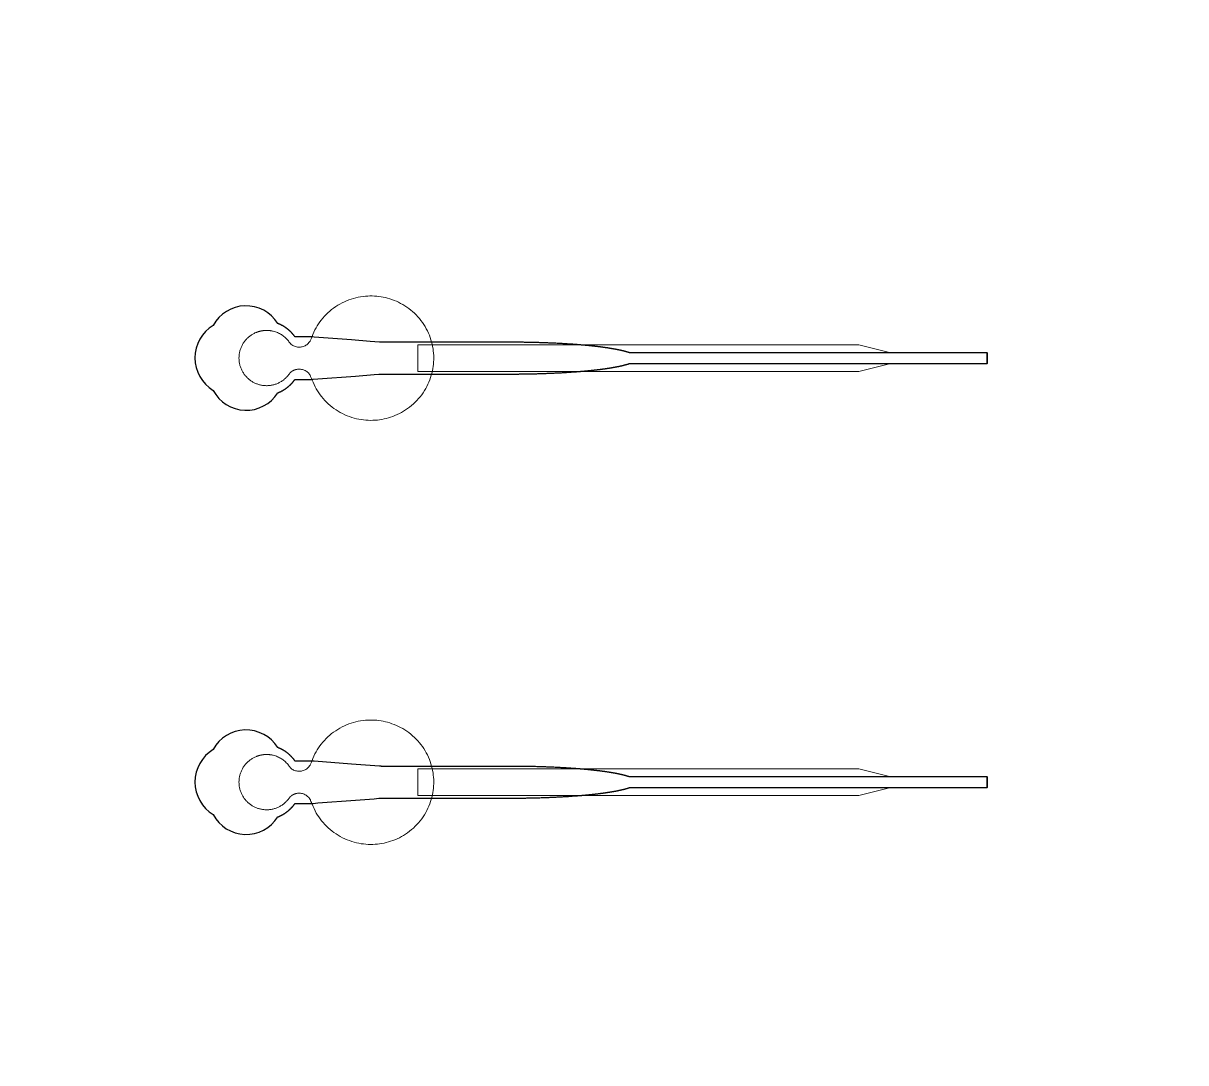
# Model space of a CAD drawing. Header units: inches. Extents: x -52997 to 52003, y -52254 to 52746.
# Drawn here: x -16400 to -10919, y -1513 to 3389 of the extents above; entities that cross this region are included whole.
import ezdxf

# ---------------------------------------------------------------- set-up
doc = ezdxf.new("R2010")
doc.units = ezdxf.units.IN
doc.header["$MEASUREMENT"] = 0
doc.layers.add('1', color=1, linetype='Continuous')
doc.layers.add('2', color=140, linetype='Continuous', lineweight=0)
doc.layers.add('3', color=90, linetype='Continuous', lineweight=0)

msp = doc.modelspace()

# ---------------------------------------------------------------- linework, layer by layer
at = {"layer": '1'}
for points in [[(-16283.4, -47485.7), (0, -47485.7), (16283.4, -47485.7, 5.999107)], [(-16250, -47285.7), (0, -47285.7), (16250, -47285.7, 5.986812)], [(-13685.8, -45485.7), (0, -45485.7), (13685.8, -45485.7, 6.794322)], [(-15200.3, 1646.4), (-15199.9, 1646.6), (-15199.1, 1646.9), (-15198.2, 1647.2), (-15197.4, 1647.6), (-15196.5, 1647.9), (-15195.7, 1648.2), (-15194.8, 1648.6), (-15194, 1649), (-15193.1, 1649.3), (-15192.3, 1649.7), (-15191.4, 1650.1), (-15190.6, 1650.5), (-15189.7, 1650.9), (-15188.9, 1651.3), (-15188, 1651.7), (-15187.2, 1652.1), (-15186.3, 1652.5), (-15185.4, 1652.9), (-15184.6, 1653.4), (-15183.7, 1653.8), (-15182.9, 1654.2), (-15182, 1654.7), (-15181.1, 1655.1), (-15180.3, 1655.6), (-15179.4, 1656.1), (-15178.6, 1656.5), (-15177.7, 1657), (-15176.9, 1657.5), (-15176, 1658), (-15175.2, 1658.5), (-15174.3, 1659), (-15173.4, 1659.5), (-15172.6, 1660), (-15171.7, 1660.5), (-15170.9, 1661), (-15170.1, 1661.6), (-15169.2, 1662.1), (-15168.4, 1662.7), (-15167.5, 1663.2), (-15166.7, 1663.8), (-15165.8, 1664.3), (-15165, 1664.9), (-15164.2, 1665.4), (-15163.3, 1666), (-15162.5, 1666.6), (-15161.7, 1667.2), (-15160.8, 1667.8), (-15160, 1668.4), (-15159.2, 1669), (-15158.4, 1669.6), (-15157.6, 1670.2), (-15156.7, 1670.8), (-15155.9, 1671.4), (-15155.1, 1672), (-15154.3, 1672.7), (-15153.5, 1673.3), (-15152.7, 1673.9), (-15151.9, 1674.6), (-15151.1, 1675.2), (-15150.3, 1675.9), (-15149.6, 1676.5), (-15148.8, 1677.2), (-15148, 1677.8), (-15147.2, 1678.5), (-15146.5, 1679.2), (-15145.7, 1679.9), (-15144.9, 1680.5), (-15144.2, 1681.2), (-15143.4, 1681.9), (-15142.7, 1682.6), (-15141.9, 1683.3), (-15141.2, 1684), (-15140.5, 1684.7), (-15139.7, 1685.4), (-15139, 1686.1), (-15138.3, 1686.8), (-15137.6, 1687.5), (-15136.9, 1688.3), (-15136.2, 1689), (-15135.5, 1689.7), (-15134.8, 1690.4), (-15134.1, 1691.2), (-15133.4, 1691.9), (-15132.7, 1692.6), (-15132, 1693.4), (-15131.4, 1694.1), (-15130.7, 1694.8), (-15130.1, 1695.6), (-15129.4, 1696.3), (-15128.8, 1697.1), (-15128.1, 1697.8), (-15127.5, 1698.6), (-15126.9, 1699.3), (-15126.2, 1700.1), (-15125.6, 1700.9), (-15125, 1701.6), (-15124.4, 1702.4), (-15123.8, 1703.1), (-15123.2, 1703.9), (-15122.6, 1704.7), (-15122.1, 1705.4), (-15121.5, 1706.2), (-15120.9, 1707), (-15120.4, 1707.7), (-15119.8, 1708.5), (-15119.3, 1709.3), (-15118.7, 1710), (-15075.1, 1710), (-15053.3, 1710), (-15042.4, 1710), (-15039.7, 1710), (-15038.4, 1710), (-15038.3, 1710), (-15038.3, 1710), (-15038.3, 1710), (-15038.3, 1710), (-15038.3, 1710.1), (-15038.2, 1710.1), (-15037.8, 1710.1), (-15037.1, 1710.1), (-15035.8, 1710.2), (-15033, 1710.5), (-15010.9, 1712.1), (-14834.3, 1725.7), (-14746, 1732.5), (-14723.9, 1734.2), (-14712.8, 1735), (-14712.5, 1735), (-14712.4, 1735), (-14712.4, 1735), (-14712.3, 1735), (-14712.2, 1735), (-14711.8, 1735), (-14451.4, 1735), (-14445.1, 1735), (-14432.5, 1735), (-14332, 1735), (-14131, 1735), (-14118.4, 1735), (-14112.1, 1735), (-14109, 1735), (-14107.4, 1735), (-14107, 1735), (-14106.8, 1735), (-14106.7, 1735), (-14106.7, 1735), (-14106.7, 1735), (-14106.6, 1735), (-14106.1, 1735), (-14101.5, 1735.1), (-14096.9, 1735.1), (-14092.3, 1735.1), (-14087.6, 1735.1), (-14083, 1735.1), (-14078.3, 1735.1), (-14073.7, 1735.2), (-14069, 1735.2), (-14064.3, 1735.2), (-14059.6, 1735.3), (-14054.9, 1735.3), (-14050.1, 1735.4), (-14045.4, 1735.4), (-14040.7, 1735.5), (-14035.9, 1735.6), (-14031.2, 1735.6), (-14026.4, 1735.7), (-14021.6, 1735.8), (-14016.8, 1735.9), (-14012, 1736), (-14007.2, 1736.1), (-14002.4, 1736.2), (-13997.6, 1736.3), (-13992.8, 1736.4), (-13988, 1736.5), (-13983.2, 1736.7), (-13978.4, 1736.8), (-13973.5, 1736.9), (-13968.7, 1737.1), (-13963.9, 1737.2), (-13959, 1737.4), (-13954.2, 1737.5), (-13949.4, 1737.7), (-13944.6, 1737.8), (-13939.7, 1738), (-13934.9, 1738.2), (-13930.1, 1738.4), (-13925.2, 1738.6), (-13920.4, 1738.8), (-13915.6, 1739), (-13910.8, 1739.2), (-13906, 1739.4), (-13901.2, 1739.6), (-13896.4, 1739.8), (-13891.6, 1740), (-13886.8, 1740.3), (-13882, 1740.5), (-13877.2, 1740.7), (-13872.5, 1741), (-13867.7, 1741.3), (-13863, 1741.5), (-13858.3, 1741.8), (-13853.5, 1742), (-13848.8, 1742.3), (-13844.1, 1742.6), (-13839.5, 1742.9), (-13834.8, 1743.2), (-13830.1, 1743.5), (-13825.5, 1743.8), (-13820.9, 1744.1), (-13816.3, 1744.4), (-13811.7, 1744.7), (-13807.1, 1745.1), (-13804.8, 1745.2), (-13802.6, 1745.4), (-13800.3, 1745.6), (-13798, 1745.7), (-13795.8, 1745.9), (-13793.5, 1746.1), (-13791.2, 1746.2), (-13789, 1746.4), (-13786.8, 1746.6), (-13784.5, 1746.8), (-13782.3, 1747), (-13780.1, 1747.1), (-13777.8, 1747.3), (-13775.6, 1747.5), (-13773.4, 1747.7), (-13771.2, 1747.9), (-13769, 1748.1), (-13766.8, 1748.2), (-13764.6, 1748.4), (-13762.5, 1748.6), (-13760.3, 1748.8), (-13758.1, 1749), (-13756, 1749.2), (-13753.8, 1749.4), (-13751.6, 1749.6), (-13749.5, 1749.8), (-13747.4, 1750), (-13745.2, 1750.2), (-13743.1, 1750.4), (-13741, 1750.6), (-13738.9, 1750.8), (-13736.8, 1751), (-13734.7, 1751.2), (-13732.6, 1751.4), (-13730.5, 1751.6), (-13728.4, 1751.8), (-13726.4, 1752), (-13724.3, 1752.3), (-13722.2, 1752.5), (-13720.2, 1752.7), (-13718.1, 1752.9), (-13716.1, 1753.1), (-13714.1, 1753.3), (-13712.1, 1753.6), (-13710, 1753.8), (-13708, 1754), (-13706, 1754.2), (-13704.1, 1754.4), (-13702.1, 1754.7), (-13700.1, 1754.9), (-13698.1, 1755.1), (-13696.2, 1755.3), (-13694.2, 1755.6), (-13692.3, 1755.8), (-13690.4, 1756), (-13688.4, 1756.3), (-13686.5, 1756.5), (-13684.6, 1756.7), (-13682.7, 1757), (-13680.8, 1757.2), (-13678.9, 1757.5), (-13677.1, 1757.7), (-13675.2, 1757.9), (-13673.3, 1758.2), (-13671.5, 1758.4), (-13669.7, 1758.7), (-13667.8, 1758.9), (-13666, 1759.1), (-13664.2, 1759.4), (-13662.4, 1759.6), (-13660.6, 1759.9), (-13658.8, 1760.1), (-13657, 1760.4), (-13655.3, 1760.6), (-13653.5, 1760.9), (-13651.8, 1761.1), (-13650, 1761.4), (-13648.3, 1761.7), (-13646.6, 1761.9), (-13644.9, 1762.2), (-13643.2, 1762.4), (-13641.5, 1762.7), (-13639.8, 1762.9), (-13638.1, 1763.2), (-13636.5, 1763.5), (-13634.8, 1763.7), (-13633.2, 1764), (-13631.5, 1764.2), (-13629.9, 1764.5), (-13628.3, 1764.8), (-13626.7, 1765), (-13625.1, 1765.3), (-13623.5, 1765.6), (-13621.9, 1765.8), (-13620.4, 1766.1), (-13618.8, 1766.4), (-13617.3, 1766.7), (-13615.7, 1766.9), (-13614.2, 1767.2), (-13612.7, 1767.5), (-13611.2, 1767.7), (-13609.7, 1768), (-13608.2, 1768.3), (-13606.8, 1768.6), (-13605.3, 1768.8), (-13603.9, 1769.1), (-13602.4, 1769.4), (-13601, 1769.7), (-13599.6, 1770), (-13598.2, 1770.2), (-13596.8, 1770.5), (-13595.4, 1770.8), (-13594, 1771.1), (-13592.6, 1771.4), (-13591.3, 1771.6), (-13589.9, 1771.9), (-13588.6, 1772.2), (-13587.3, 1772.5), (-13586, 1772.8), (-13584.7, 1773.1), (-13583.4, 1773.4), (-13582.1, 1773.6), (-13580.8, 1773.9), (-13579.6, 1774.2), (-13578.3, 1774.5), (-13577.1, 1774.8), (-13575.9, 1775.1), (-13574.6, 1775.4), (-13573.4, 1775.7), (-13572.2, 1776), (-13571.1, 1776.2), (-13569.9, 1776.5), (-13568.7, 1776.8), (-13567.6, 1777.1), (-13566.4, 1777.4), (-13565.3, 1777.7), (-13564.2, 1778), (-13563.1, 1778.3), (-13562, 1778.6), (-13560.9, 1778.9), (-13559.9, 1779.2), (-13558.8, 1779.5), (-13557.7, 1779.8), (-13556.7, 1780.1), (-13555.7, 1780.4), (-13554.7, 1780.7), (-13553.7, 1781), (-13552.7, 1781.2), (-13551.7, 1781.5), (-13550.7, 1781.8), (-13549.7, 1782.1), (-13548.8, 1782.4), (-13547.9, 1782.7), (-13546.9, 1783), (-13546, 1783.3), (-13545.1, 1783.6), (-13544.2, 1783.9), (-13543.3, 1784.2), (-13542.5, 1784.5), (-13541, 1785), (-11855.4, 1784.8), (-11855.4, 1835), (-13541, 1835), (-13541.2, 1835.1), (-13542.1, 1835.4), (-13543, 1835.8), (-13543.9, 1836.1), (-13544.8, 1836.4), (-13545.7, 1836.7), (-13546.6, 1837), (-13547.5, 1837.3), (-13548.4, 1837.6), (-13549.4, 1837.8), (-13550.4, 1838.1), (-13551.3, 1838.4), (-13552.3, 1838.7), (-13553.3, 1839), (-13554.3, 1839.3), (-13555.3, 1839.6), (-13556.3, 1839.9), (-13557.4, 1840.2), (-13558.4, 1840.5), (-13559.5, 1840.8), (-13560.6, 1841.1), (-13561.7, 1841.4), (-13562.7, 1841.7), (-13563.8, 1842), (-13565, 1842.3), (-13566.1, 1842.6), (-13567.2, 1842.9), (-13568.4, 1843.2), (-13569.5, 1843.5), (-13570.7, 1843.8), (-13571.9, 1844.1), (-13573.1, 1844.4), (-13574.3, 1844.6), (-13575.5, 1844.9), (-13576.7, 1845.2), (-13578, 1845.5), (-13579.2, 1845.8), (-13580.5, 1846.1), (-13581.7, 1846.4), (-13583, 1846.7), (-13584.3, 1847), (-13585.6, 1847.2), (-13586.9, 1847.5), (-13588.2, 1847.8), (-13589.6, 1848.1), (-13590.9, 1848.4), (-13592.3, 1848.7), (-13593.6, 1848.9), (-13595, 1849.2), (-13596.4, 1849.5), (-13597.8, 1849.8), (-13599.2, 1850.1), (-13600.6, 1850.3), (-13602.1, 1850.6), (-13603.5, 1850.9), (-13604.9, 1851.2), (-13606.4, 1851.5), (-13607.9, 1851.7), (-13609.4, 1852), (-13610.9, 1852.3), (-13612.4, 1852.6), (-13613.9, 1852.8), (-13615.4, 1853.1), (-13616.9, 1853.4), (-13618.5, 1853.7), (-13620, 1853.9), (-13621.6, 1854.2), (-13623.2, 1854.5), (-13624.7, 1854.7), (-13626.3, 1855), (-13627.9, 1855.3), (-13629.5, 1855.5), (-13631.2, 1855.8), (-13632.8, 1856.1), (-13634.4, 1856.3), (-13636.1, 1856.6), (-13637.8, 1856.8), (-13639.4, 1857.1), (-13641.1, 1857.4), (-13642.8, 1857.6), (-13644.5, 1857.9), (-13646.2, 1858.1), (-13647.9, 1858.4), (-13649.7, 1858.6), (-13651.4, 1858.9), (-13653.1, 1859.2), (-13654.9, 1859.4), (-13656.7, 1859.7), (-13658.4, 1859.9), (-13660.2, 1860.2), (-13662, 1860.4), (-13663.8, 1860.7), (-13665.6, 1860.9), (-13667.5, 1861.1), (-13669.3, 1861.4), (-13671.1, 1861.6), (-13673, 1861.9), (-13674.8, 1862.1), (-13676.7, 1862.4), (-13678.6, 1862.6), (-13680.4, 1862.8), (-13682.3, 1863.1), (-13684.2, 1863.3), (-13686.1, 1863.5), (-13688, 1863.8), (-13690, 1864), (-13691.9, 1864.2), (-13693.8, 1864.5), (-13695.8, 1864.7), (-13697.7, 1864.9), (-13699.7, 1865.2), (-13701.7, 1865.4), (-13703.7, 1865.6), (-13705.6, 1865.8), (-13707.6, 1866.1), (-13709.6, 1866.3), (-13711.6, 1866.5), (-13713.7, 1866.7), (-13715.7, 1866.9), (-13717.7, 1867.2), (-13719.8, 1867.4), (-13721.8, 1867.6), (-13723.9, 1867.8), (-13725.9, 1868), (-13728, 1868.2), (-13730.1, 1868.4), (-13732.1, 1868.6), (-13734.2, 1868.9), (-13736.3, 1869.1), (-13738.4, 1869.3), (-13740.5, 1869.5), (-13742.6, 1869.7), (-13744.8, 1869.9), (-13746.9, 1870.1), (-13749, 1870.3), (-13751.2, 1870.5), (-13753.3, 1870.7), (-13755.5, 1870.9), (-13757.6, 1871.1), (-13759.8, 1871.2), (-13761.9, 1871.4), (-13764.1, 1871.6), (-13766.3, 1871.8), (-13768.5, 1872), (-13770.7, 1872.2), (-13772.9, 1872.4), (-13775.1, 1872.6), (-13777.3, 1872.7), (-13779.5, 1872.9), (-13781.7, 1873.1), (-13784, 1873.3), (-13786.2, 1873.5), (-13788.4, 1873.6), (-13790.7, 1873.8), (-13792.9, 1874), (-13795.2, 1874.2), (-13797.4, 1874.3), (-13799.7, 1874.5), (-13801.9, 1874.7), (-13804.2, 1874.8), (-13808.8, 1875.2), (-13813.3, 1875.5), (-13817.9, 1875.8), (-13822.5, 1876.1), (-13827.1, 1876.4), (-13831.8, 1876.7), (-13836.4, 1877), (-13841.1, 1877.3), (-13845.7, 1877.6), (-13850.4, 1877.9), (-13855.1, 1878.1), (-13859.8, 1878.4), (-13864.5, 1878.7), (-13869.3, 1878.9), (-13874, 1879.2), (-13878.7, 1879.4), (-13883.5, 1879.7), (-13888.3, 1879.9), (-13893, 1880.1), (-13897.8, 1880.4), (-13902.6, 1880.6), (-13907.4, 1880.8), (-13912.2, 1881), (-13917, 1881.2), (-13921.8, 1881.4), (-13926.6, 1881.6), (-13931.4, 1881.8), (-13936.2, 1882), (-13941, 1882.1), (-13945.8, 1882.3), (-13950.6, 1882.5), (-13955.4, 1882.6), (-13960.2, 1882.8), (-13965, 1882.9), (-13969.8, 1883.1), (-13974.6, 1883.2), (-13979.4, 1883.3), (-13984.2, 1883.5), (-13989, 1883.6), (-13993.8, 1883.7), (-13998.6, 1883.8), (-14003.4, 1883.9), (-14008.2, 1884), (-14012.9, 1884.1), (-14017.7, 1884.2), (-14022.4, 1884.3), (-14027.2, 1884.4), (-14031.9, 1884.5), (-14036.6, 1884.5), (-14041.4, 1884.6), (-14046.1, 1884.7), (-14050.8, 1884.7), (-14055.5, 1884.8), (-14060.2, 1884.8), (-14064.8, 1884.9), (-14069.5, 1884.9), (-14074.1, 1884.9), (-14078.8, 1885), (-14083.4, 1885), (-14088, 1885), (-14092.6, 1885), (-14094.9, 1885), (-14095.5, 1885), (-14095.7, 1885), (-14095.9, 1885), (-14096.1, 1885), (-14097.7, 1885), (-14104, 1885), (-14116.8, 1885), (-14167.8, 1885), (-14371.7, 1885), (-14422.7, 1885), (-14448.2, 1885), (-14454.6, 1885), (-14456.2, 1885), (-14711.9, 1885), (-14712.3, 1885), (-14712.4, 1885), (-14712.4, 1885), (-14712.4, 1885), (-14712.5, 1885), (-14712.9, 1885.1), (-14714.3, 1885.2), (-14719.8, 1885.6), (-14763.9, 1889), (-14852.3, 1895.8), (-15028.9, 1909.3), (-15034.4, 1909.8), (-15037.2, 1910), (-15037.9, 1910), (-15038.2, 1910), (-15038.3, 1910), (-15038.3, 1910), (-15038.3, 1910), (-15038.3, 1910), (-15038.3, 1910), (-15038.4, 1910), (-15038.7, 1910), (-15041.4, 1910), (-15046.9, 1910), (-15057.8, 1910), (-15079.6, 1910), (-15101.4, 1910), (-15112.3, 1910), (-15117.7, 1910), (-15118.4, 1910), (-15118.6, 1910), (-15118.6, 1910), (-15118.7, 1910), (-15118.7, 1910), (-15118.7, 1910), (-15118.7, 1910.1), (-15119.1, 1910.6), (-15119.9, 1911.8), (-15120.7, 1912.9), (-15121.6, 1914), (-15122.4, 1915.1), (-15123.2, 1916.2), (-15124.1, 1917.4), (-15125, 1918.5), (-15125.9, 1919.6), (-15126.8, 1920.7), (-15127.7, 1921.8), (-15128.6, 1922.9), (-15129.6, 1924), (-15130.5, 1925.1), (-15131.5, 1926.2), (-15132.4, 1927.3), (-15133.4, 1928.3), (-15134.4, 1929.4), (-15135.5, 1930.5), (-15136.5, 1931.6), (-15137.5, 1932.6), (-15138.6, 1933.7), (-15139.6, 1934.7), (-15140.7, 1935.8), (-15141.8, 1936.8), (-15142.9, 1937.8), (-15144, 1938.9), (-15145.1, 1939.9), (-15146.3, 1940.9), (-15147.4, 1941.9), (-15148.6, 1942.9), (-15149.7, 1943.9), (-15150.9, 1944.9), (-15152.1, 1945.8), (-15153.3, 1946.8), (-15154.5, 1947.7), (-15155.7, 1948.7), (-15157, 1949.6), (-15158.2, 1950.6), (-15159.4, 1951.5), (-15160.7, 1952.4), (-15162, 1953.3), (-15163.2, 1954.2), (-15164.5, 1955.1), (-15165.8, 1955.9), (-15167.1, 1956.8), (-15168.4, 1957.6), (-15169.8, 1958.5), (-15171.1, 1959.3), (-15172.4, 1960.1), (-15173.8, 1960.9), (-15175.1, 1961.7), (-15176.5, 1962.5), (-15177.8, 1963.2), (-15179.2, 1964), (-15180.6, 1964.7), (-15182, 1965.5), (-15183.4, 1966.2), (-15184.8, 1966.9), (-15186.2, 1967.6), (-15187.6, 1968.2), (-15189, 1968.9), (-15190.4, 1969.6), (-15191.8, 1970.2), (-15193.2, 1970.8), (-15194.7, 1971.4), (-15196.1, 1972), (-15197.5, 1972.6), (-15199, 1973.2), (-15200.2, 1973.6, 0.576044), (-15504.7, 1964.3, 0.560065), (-15504.7, 1657.8, 0.578435)], [(-15200.3, -353.6), (-15199.9, -353.4), (-15199.1, -353.1), (-15198.2, -352.8), (-15197.4, -352.4), (-15196.5, -352.1), (-15195.7, -351.8), (-15194.8, -351.4), (-15194, -351), (-15193.1, -350.7), (-15192.3, -350.3), (-15191.4, -349.9), (-15190.6, -349.5), (-15189.7, -349.1), (-15188.9, -348.7), (-15188, -348.3), (-15187.2, -347.9), (-15186.3, -347.5), (-15185.4, -347.1), (-15184.6, -346.6), (-15183.7, -346.2), (-15182.9, -345.8), (-15182, -345.3), (-15181.1, -344.9), (-15180.3, -344.4), (-15179.4, -343.9), (-15178.6, -343.5), (-15177.7, -343), (-15176.9, -342.5), (-15176, -342), (-15175.2, -341.5), (-15174.3, -341), (-15173.4, -340.5), (-15172.6, -340), (-15171.7, -339.5), (-15170.9, -339), (-15170.1, -338.4), (-15169.2, -337.9), (-15168.4, -337.3), (-15167.5, -336.8), (-15166.7, -336.2), (-15165.8, -335.7), (-15165, -335.1), (-15164.2, -334.6), (-15163.3, -334), (-15162.5, -333.4), (-15161.7, -332.8), (-15160.8, -332.2), (-15160, -331.6), (-15159.2, -331), (-15158.4, -330.4), (-15157.6, -329.8), (-15156.7, -329.2), (-15155.9, -328.6), (-15155.1, -328), (-15154.3, -327.3), (-15153.5, -326.7), (-15152.7, -326.1), (-15151.9, -325.4), (-15151.1, -324.8), (-15150.3, -324.1), (-15149.6, -323.5), (-15148.8, -322.8), (-15148, -322.2), (-15147.2, -321.5), (-15146.5, -320.8), (-15145.7, -320.1), (-15144.9, -319.5), (-15144.2, -318.8), (-15143.4, -318.1), (-15142.7, -317.4), (-15141.9, -316.7), (-15141.2, -316), (-15140.5, -315.3), (-15139.7, -314.6), (-15139, -313.9), (-15138.3, -313.2), (-15137.6, -312.5), (-15136.9, -311.7), (-15136.2, -311), (-15135.5, -310.3), (-15134.8, -309.6), (-15134.1, -308.8), (-15133.4, -308.1), (-15132.7, -307.4), (-15132, -306.6), (-15131.4, -305.9), (-15130.7, -305.2), (-15130.1, -304.4), (-15129.4, -303.7), (-15128.8, -302.9), (-15128.1, -302.2), (-15127.5, -301.4), (-15126.9, -300.7), (-15126.2, -299.9), (-15125.6, -299.1), (-15125, -298.4), (-15124.4, -297.6), (-15123.8, -296.9), (-15123.2, -296.1), (-15122.6, -295.3), (-15122.1, -294.6), (-15121.5, -293.8), (-15120.9, -293), (-15120.4, -292.3), (-15119.8, -291.5), (-15119.3, -290.7), (-15118.7, -290), (-15075.1, -290), (-15053.3, -290), (-15042.4, -290), (-15039.7, -290), (-15038.4, -290), (-15038.3, -290), (-15038.3, -290), (-15038.3, -290), (-15038.3, -290), (-15038.3, -289.9), (-15038.2, -289.9), (-15037.8, -289.9), (-15037.1, -289.9), (-15035.8, -289.8), (-15033, -289.5), (-15010.9, -287.9), (-14834.3, -274.3), (-14746, -267.5), (-14723.9, -265.8), (-14712.8, -265), (-14712.5, -265), (-14712.4, -265), (-14712.4, -265), (-14712.3, -265), (-14712.2, -265), (-14711.8, -265), (-14451.4, -265), (-14445.1, -265), (-14432.5, -265), (-14332, -265), (-14131, -265), (-14118.4, -265), (-14112.1, -265), (-14109, -265), (-14107.4, -265), (-14107, -265), (-14106.8, -265), (-14106.7, -265), (-14106.7, -265), (-14106.7, -265), (-14106.6, -265), (-14106.1, -265), (-14101.5, -264.9), (-14096.9, -264.9), (-14092.3, -264.9), (-14087.6, -264.9), (-14083, -264.9), (-14078.3, -264.9), (-14073.7, -264.8), (-14069, -264.8), (-14064.3, -264.8), (-14059.6, -264.7), (-14054.9, -264.7), (-14050.1, -264.6), (-14045.4, -264.6), (-14040.7, -264.5), (-14035.9, -264.4), (-14031.2, -264.4), (-14026.4, -264.3), (-14021.6, -264.2), (-14016.8, -264.1), (-14012, -264), (-14007.2, -263.9), (-14002.4, -263.8), (-13997.6, -263.7), (-13992.8, -263.6), (-13988, -263.5), (-13983.2, -263.3), (-13978.4, -263.2), (-13973.5, -263.1), (-13968.7, -262.9), (-13963.9, -262.8), (-13959, -262.6), (-13954.2, -262.5), (-13949.4, -262.3), (-13944.6, -262.2), (-13939.7, -262), (-13934.9, -261.8), (-13930.1, -261.6), (-13925.2, -261.4), (-13920.4, -261.2), (-13915.6, -261), (-13910.8, -260.8), (-13906, -260.6), (-13901.2, -260.4), (-13896.4, -260.2), (-13891.6, -260), (-13886.8, -259.7), (-13882, -259.5), (-13877.2, -259.3), (-13872.5, -259), (-13867.7, -258.7), (-13863, -258.5), (-13858.3, -258.2), (-13853.5, -258), (-13848.8, -257.7), (-13844.1, -257.4), (-13839.5, -257.1), (-13834.8, -256.8), (-13830.1, -256.5), (-13825.5, -256.2), (-13820.9, -255.9), (-13816.3, -255.6), (-13811.7, -255.3), (-13807.1, -254.9), (-13804.8, -254.8), (-13802.6, -254.6), (-13800.3, -254.4), (-13798, -254.3), (-13795.8, -254.1), (-13793.5, -253.9), (-13791.2, -253.8), (-13789, -253.6), (-13786.8, -253.4), (-13784.5, -253.2), (-13782.3, -253), (-13780.1, -252.9), (-13777.8, -252.7), (-13775.6, -252.5), (-13773.4, -252.3), (-13771.2, -252.1), (-13769, -251.9), (-13766.8, -251.8), (-13764.6, -251.6), (-13762.5, -251.4), (-13760.3, -251.2), (-13758.1, -251), (-13756, -250.8), (-13753.8, -250.6), (-13751.6, -250.4), (-13749.5, -250.2), (-13747.4, -250), (-13745.2, -249.8), (-13743.1, -249.6), (-13741, -249.4), (-13738.9, -249.2), (-13736.8, -249), (-13734.7, -248.8), (-13732.6, -248.6), (-13730.5, -248.4), (-13728.4, -248.2), (-13726.4, -248), (-13724.3, -247.7), (-13722.2, -247.5), (-13720.2, -247.3), (-13718.1, -247.1), (-13716.1, -246.9), (-13714.1, -246.7), (-13712.1, -246.4), (-13710, -246.2), (-13708, -246), (-13706, -245.8), (-13704.1, -245.6), (-13702.1, -245.3), (-13700.1, -245.1), (-13698.1, -244.9), (-13696.2, -244.7), (-13694.2, -244.4), (-13692.3, -244.2), (-13690.4, -244), (-13688.4, -243.7), (-13686.5, -243.5), (-13684.6, -243.3), (-13682.7, -243), (-13680.8, -242.8), (-13678.9, -242.5), (-13677.1, -242.3), (-13675.2, -242.1), (-13673.3, -241.8), (-13671.5, -241.6), (-13669.7, -241.3), (-13667.8, -241.1), (-13666, -240.9), (-13664.2, -240.6), (-13662.4, -240.4), (-13660.6, -240.1), (-13658.8, -239.9), (-13657, -239.6), (-13655.3, -239.4), (-13653.5, -239.1), (-13651.8, -238.9), (-13650, -238.6), (-13648.3, -238.3), (-13646.6, -238.1), (-13644.9, -237.8), (-13643.2, -237.6), (-13641.5, -237.3), (-13639.8, -237.1), (-13638.1, -236.8), (-13636.5, -236.5), (-13634.8, -236.3), (-13633.2, -236), (-13631.5, -235.8), (-13629.9, -235.5), (-13628.3, -235.2), (-13626.7, -235), (-13625.1, -234.7), (-13623.5, -234.4), (-13621.9, -234.2), (-13620.4, -233.9), (-13618.8, -233.6), (-13617.3, -233.3), (-13615.7, -233.1), (-13614.2, -232.8), (-13612.7, -232.5), (-13611.2, -232.3), (-13609.7, -232), (-13608.2, -231.7), (-13606.8, -231.4), (-13605.3, -231.2), (-13603.9, -230.9), (-13602.4, -230.6), (-13601, -230.3), (-13599.6, -230), (-13598.2, -229.8), (-13596.8, -229.5), (-13595.4, -229.2), (-13594, -228.9), (-13592.6, -228.6), (-13591.3, -228.4), (-13589.9, -228.1), (-13588.6, -227.8), (-13587.3, -227.5), (-13586, -227.2), (-13584.7, -226.9), (-13583.4, -226.6), (-13582.1, -226.4), (-13580.8, -226.1), (-13579.6, -225.8), (-13578.3, -225.5), (-13577.1, -225.2), (-13575.9, -224.9), (-13574.6, -224.6), (-13573.4, -224.3), (-13572.2, -224), (-13571.1, -223.8), (-13569.9, -223.5), (-13568.7, -223.2), (-13567.6, -222.9), (-13566.4, -222.6), (-13565.3, -222.3), (-13564.2, -222), (-13563.1, -221.7), (-13562, -221.4), (-13560.9, -221.1), (-13559.9, -220.8), (-13558.8, -220.5), (-13557.7, -220.2), (-13556.7, -219.9), (-13555.7, -219.6), (-13554.7, -219.3), (-13553.7, -219), (-13552.7, -218.8), (-13551.7, -218.5), (-13550.7, -218.2), (-13549.7, -217.9), (-13548.8, -217.6), (-13547.9, -217.3), (-13546.9, -217), (-13546, -216.7), (-13545.1, -216.4), (-13544.2, -216.1), (-13543.3, -215.8), (-13542.5, -215.5), (-13541, -215), (-11855.4, -215.2), (-11855.4, -165), (-13541, -165), (-13541.2, -164.9), (-13542.1, -164.6), (-13543, -164.2), (-13543.9, -163.9), (-13544.8, -163.6), (-13545.7, -163.3), (-13546.6, -163), (-13547.5, -162.7), (-13548.4, -162.4), (-13549.4, -162.2), (-13550.4, -161.9), (-13551.3, -161.6), (-13552.3, -161.3), (-13553.3, -161), (-13554.3, -160.7), (-13555.3, -160.4), (-13556.3, -160.1), (-13557.4, -159.8), (-13558.4, -159.5), (-13559.5, -159.2), (-13560.6, -158.9), (-13561.7, -158.6), (-13562.7, -158.3), (-13563.8, -158), (-13565, -157.7), (-13566.1, -157.4), (-13567.2, -157.1), (-13568.4, -156.8), (-13569.5, -156.5), (-13570.7, -156.2), (-13571.9, -155.9), (-13573.1, -155.6), (-13574.3, -155.4), (-13575.5, -155.1), (-13576.7, -154.8), (-13578, -154.5), (-13579.2, -154.2), (-13580.5, -153.9), (-13581.7, -153.6), (-13583, -153.3), (-13584.3, -153), (-13585.6, -152.8), (-13586.9, -152.5), (-13588.2, -152.2), (-13589.6, -151.9), (-13590.9, -151.6), (-13592.3, -151.3), (-13593.6, -151.1), (-13595, -150.8), (-13596.4, -150.5), (-13597.8, -150.2), (-13599.2, -149.9), (-13600.6, -149.7), (-13602.1, -149.4), (-13603.5, -149.1), (-13604.9, -148.8), (-13606.4, -148.5), (-13607.9, -148.3), (-13609.4, -148), (-13610.9, -147.7), (-13612.4, -147.4), (-13613.9, -147.2), (-13615.4, -146.9), (-13616.9, -146.6), (-13618.5, -146.3), (-13620, -146.1), (-13621.6, -145.8), (-13623.2, -145.5), (-13624.7, -145.3), (-13626.3, -145), (-13627.9, -144.7), (-13629.5, -144.5), (-13631.2, -144.2), (-13632.8, -143.9), (-13634.4, -143.7), (-13636.1, -143.4), (-13637.8, -143.2), (-13639.4, -142.9), (-13641.1, -142.6), (-13642.8, -142.4), (-13644.5, -142.1), (-13646.2, -141.9), (-13647.9, -141.6), (-13649.7, -141.4), (-13651.4, -141.1), (-13653.1, -140.8), (-13654.9, -140.6), (-13656.7, -140.3), (-13658.4, -140.1), (-13660.2, -139.8), (-13662, -139.6), (-13663.8, -139.3), (-13665.6, -139.1), (-13667.5, -138.9), (-13669.3, -138.6), (-13671.1, -138.4), (-13673, -138.1), (-13674.8, -137.9), (-13676.7, -137.6), (-13678.6, -137.4), (-13680.4, -137.2), (-13682.3, -136.9), (-13684.2, -136.7), (-13686.1, -136.5), (-13688, -136.2), (-13690, -136), (-13691.9, -135.8), (-13693.8, -135.5), (-13695.8, -135.3), (-13697.7, -135.1), (-13699.7, -134.8), (-13701.7, -134.6), (-13703.7, -134.4), (-13705.6, -134.2), (-13707.6, -133.9), (-13709.6, -133.7), (-13711.6, -133.5), (-13713.7, -133.3), (-13715.7, -133.1), (-13717.7, -132.8), (-13719.8, -132.6), (-13721.8, -132.4), (-13723.9, -132.2), (-13725.9, -132), (-13728, -131.8), (-13730.1, -131.6), (-13732.1, -131.4), (-13734.2, -131.1), (-13736.3, -130.9), (-13738.4, -130.7), (-13740.5, -130.5), (-13742.6, -130.3), (-13744.8, -130.1), (-13746.9, -129.9), (-13749, -129.7), (-13751.2, -129.5), (-13753.3, -129.3), (-13755.5, -129.1), (-13757.6, -128.9), (-13759.8, -128.8), (-13761.9, -128.6), (-13764.1, -128.4), (-13766.3, -128.2), (-13768.5, -128), (-13770.7, -127.8), (-13772.9, -127.6), (-13775.1, -127.4), (-13777.3, -127.3), (-13779.5, -127.1), (-13781.7, -126.9), (-13784, -126.7), (-13786.2, -126.5), (-13788.4, -126.4), (-13790.7, -126.2), (-13792.9, -126), (-13795.2, -125.8), (-13797.4, -125.7), (-13799.7, -125.5), (-13801.9, -125.3), (-13804.2, -125.2), (-13808.8, -124.8), (-13813.3, -124.5), (-13817.9, -124.2), (-13822.5, -123.9), (-13827.1, -123.6), (-13831.8, -123.3), (-13836.4, -123), (-13841.1, -122.7), (-13845.7, -122.4), (-13850.4, -122.1), (-13855.1, -121.9), (-13859.8, -121.6), (-13864.5, -121.3), (-13869.3, -121.1), (-13874, -120.8), (-13878.7, -120.6), (-13883.5, -120.3), (-13888.3, -120.1), (-13893, -119.9), (-13897.8, -119.6), (-13902.6, -119.4), (-13907.4, -119.2), (-13912.2, -119), (-13917, -118.8), (-13921.8, -118.6), (-13926.6, -118.4), (-13931.4, -118.2), (-13936.2, -118), (-13941, -117.9), (-13945.8, -117.7), (-13950.6, -117.5), (-13955.4, -117.4), (-13960.2, -117.2), (-13965, -117.1), (-13969.8, -116.9), (-13974.6, -116.8), (-13979.4, -116.7), (-13984.2, -116.5), (-13989, -116.4), (-13993.8, -116.3), (-13998.6, -116.2), (-14003.4, -116.1), (-14008.2, -116), (-14012.9, -115.9), (-14017.7, -115.8), (-14022.4, -115.7), (-14027.2, -115.6), (-14031.9, -115.5), (-14036.6, -115.5), (-14041.4, -115.4), (-14046.1, -115.3), (-14050.8, -115.3), (-14055.5, -115.2), (-14060.2, -115.2), (-14064.8, -115.1), (-14069.5, -115.1), (-14074.1, -115.1), (-14078.8, -115), (-14083.4, -115), (-14088, -115), (-14092.6, -115), (-14094.9, -115), (-14095.5, -115), (-14095.7, -115), (-14095.9, -115), (-14096.1, -115), (-14097.7, -115), (-14104, -115), (-14116.8, -115), (-14167.8, -115), (-14371.7, -115), (-14422.7, -115), (-14448.2, -115), (-14454.6, -115), (-14456.2, -115), (-14711.9, -115), (-14712.3, -115), (-14712.4, -115), (-14712.4, -115), (-14712.4, -115), (-14712.5, -115), (-14712.9, -114.9), (-14714.3, -114.8), (-14719.8, -114.4), (-14763.9, -111), (-14852.3, -104.2), (-15028.9, -90.7), (-15034.4, -90.2), (-15037.2, -90), (-15037.9, -90), (-15038.2, -90), (-15038.3, -90), (-15038.3, -90), (-15038.3, -90), (-15038.3, -90), (-15038.3, -90), (-15038.4, -90), (-15038.7, -90), (-15041.4, -90), (-15046.9, -90), (-15057.8, -90), (-15079.6, -90), (-15101.4, -90), (-15112.3, -90), (-15117.7, -90), (-15118.4, -90), (-15118.6, -90), (-15118.6, -90), (-15118.7, -90), (-15118.7, -90), (-15118.7, -90), (-15118.7, -89.9), (-15119.1, -89.4), (-15119.9, -88.2), (-15120.7, -87.1), (-15121.6, -86), (-15122.4, -84.9), (-15123.2, -83.8), (-15124.1, -82.6), (-15125, -81.5), (-15125.9, -80.4), (-15126.8, -79.3), (-15127.7, -78.2), (-15128.6, -77.1), (-15129.6, -76), (-15130.5, -74.9), (-15131.5, -73.8), (-15132.4, -72.7), (-15133.4, -71.7), (-15134.4, -70.6), (-15135.5, -69.5), (-15136.5, -68.4), (-15137.5, -67.4), (-15138.6, -66.3), (-15139.6, -65.3), (-15140.7, -64.2), (-15141.8, -63.2), (-15142.9, -62.2), (-15144, -61.1), (-15145.1, -60.1), (-15146.3, -59.1), (-15147.4, -58.1), (-15148.6, -57.1), (-15149.7, -56.1), (-15150.9, -55.1), (-15152.1, -54.2), (-15153.3, -53.2), (-15154.5, -52.3), (-15155.7, -51.3), (-15157, -50.4), (-15158.2, -49.4), (-15159.4, -48.5), (-15160.7, -47.6), (-15162, -46.7), (-15163.2, -45.8), (-15164.5, -44.9), (-15165.8, -44.1), (-15167.1, -43.2), (-15168.4, -42.4), (-15169.8, -41.5), (-15171.1, -40.7), (-15172.4, -39.9), (-15173.8, -39.1), (-15175.1, -38.3), (-15176.5, -37.5), (-15177.8, -36.8), (-15179.2, -36), (-15180.6, -35.3), (-15182, -34.5), (-15183.4, -33.8), (-15184.8, -33.1), (-15186.2, -32.4), (-15187.6, -31.8), (-15189, -31.1), (-15190.4, -30.4), (-15191.8, -29.8), (-15193.2, -29.2), (-15194.7, -28.6), (-15196.1, -28), (-15197.5, -27.4), (-15199, -26.8), (-15200.2, -26.4, 0.576044), (-15504.7, -35.7, 0.560065), (-15504.7, -342.2, 0.578435)]]:
    msp.add_lwpolyline(points, format="xyb", close=True, dxfattribs=at)
msp.add_circle((-497.2, 245.8), 52500, dxfattribs=at)
at = {"layer": '2'}
for points in [[(-16283.4, -47485.7), (0, -47485.7), (16283.4, -47485.7, 5.999107)], [(-16250, -47285.7), (0, -47285.7), (16250, -47285.7, 5.986812)], [(-13685.8, -45485.7), (0, -45485.7), (13685.8, -45485.7, 6.794322)]]:
    msp.add_lwpolyline(points, format="xyb", close=True, dxfattribs=at)
msp.add_circle((-497.2, 245.8), 52500, dxfattribs=at)
for points in [[(-15143.3, 1739.5), (-15121.1, 1762.7), (-15089.5, 1757.5), (-15057.8, 1752.2), (-15044.2, 1723.2), (-14968.8, 1482.4), (-14716.8, 1520), (-14464.8, 1557.7), (-14464.7, 1809.8), (-14464.5, 2062), (-14716.5, 2099.9), (-14968.5, 2137.8), (-15044.1, 1897), (-15057.4, 1868.6), (-15088.2, 1862.8), (-15119.1, 1857.1), (-15141.7, 1878.9), (-15193, 1962.3), (-15287.4, 1936.1), (-15381.8, 1910), (-15383, 1812.1), (-15384.2, 1714.2), (-15290.4, 1685.8), (-15196.7, 1657.4), (-15143.3, 1739.5)], [(-15143.3, -260.5), (-15121.1, -237.3), (-15089.5, -242.5), (-15057.8, -247.8), (-15044.2, -276.8), (-14968.8, -517.6), (-14716.8, -480), (-14464.8, -442.3), (-14464.7, -190.2), (-14464.5, 62), (-14716.5, 99.9), (-14968.5, 137.8), (-15044.1, -103), (-15057.4, -131.4), (-15088.2, -137.2), (-15119.1, -142.9), (-15141.7, -121.1), (-15193, -37.7), (-15287.4, -63.9), (-15381.8, -90), (-15383, -187.9), (-15384.2, -285.8), (-15290.4, -314.2), (-15196.7, -342.6), (-15143.3, -260.5)]]:
    msp.add_rational_spline(points, [1, 0.884783429184, 1, 0.884783429184, 1, 0.758252289935, 1, 0.758252289935, 1, 0.758252289935, 1, 0.758252289935, 1, 0.888941908896, 1, 0.888941908896, 1, 0.79946124759, 1, 0.79946124759, 1, 0.79946124759, 1, 0.79946124759, 1], degree=2, knots=[0, 0, 0, 0.969535, 0.969535, 1.939069, 1.939069, 3.359405, 3.359405, 4.779741, 4.779741, 6.200078, 6.200078, 7.620414, 7.620414, 8.571947, 8.571947, 9.52348, 9.52348, 10.812277, 10.812277, 12.101074, 12.101074, 13.389871, 13.389871, 14.678668, 14.678668, 14.678668], dxfattribs=at)
at = {"layer": '3'}
for points in [[(-16283.4, -47485.7), (0, -47485.7), (16283.4, -47485.7, 5.999107)], [(-16283.4, -47485.7), (0, -47485.7), (16283.4, -47485.7, 5.999107)], [(-16250, -47285.7), (0, -47285.7), (16250, -47285.7, 5.986812)], [(-16250, -47285.7), (0, -47285.7), (16250, -47285.7, 5.986812)], [(-13685.8, -45485.7), (0, -45485.7), (13685.8, -45485.7, 6.794322)], [(-13685.8, -45485.7), (0, -45485.7), (13685.8, -45485.7, 6.794322)]]:
    msp.add_lwpolyline(points, format="xyb", close=True, dxfattribs=at)
for points in [[(-14539.8, 1872.6), (-12460.3, 1872.5), (-12310.3, 1835), (-11853.3, 1835), (-11853.3, 1785), (-12310.3, 1785), (-12460.3, 1747.5), (-14539.8, 1747.6)], [(-14539.8, -127.4), (-12460.3, -127.5), (-12310.3, -165), (-11853.3, -165), (-11853.3, -215), (-12310.3, -215), (-12460.3, -252.5), (-14539.8, -252.4)]]:
    msp.add_lwpolyline(points, close=True, dxfattribs=at)
msp.add_circle((-497.2, 245.8), 52500, dxfattribs=at)
msp.add_circle((-497.2, 245.8), 52500, dxfattribs=at)

doc.saveas('drawing.dxf')
